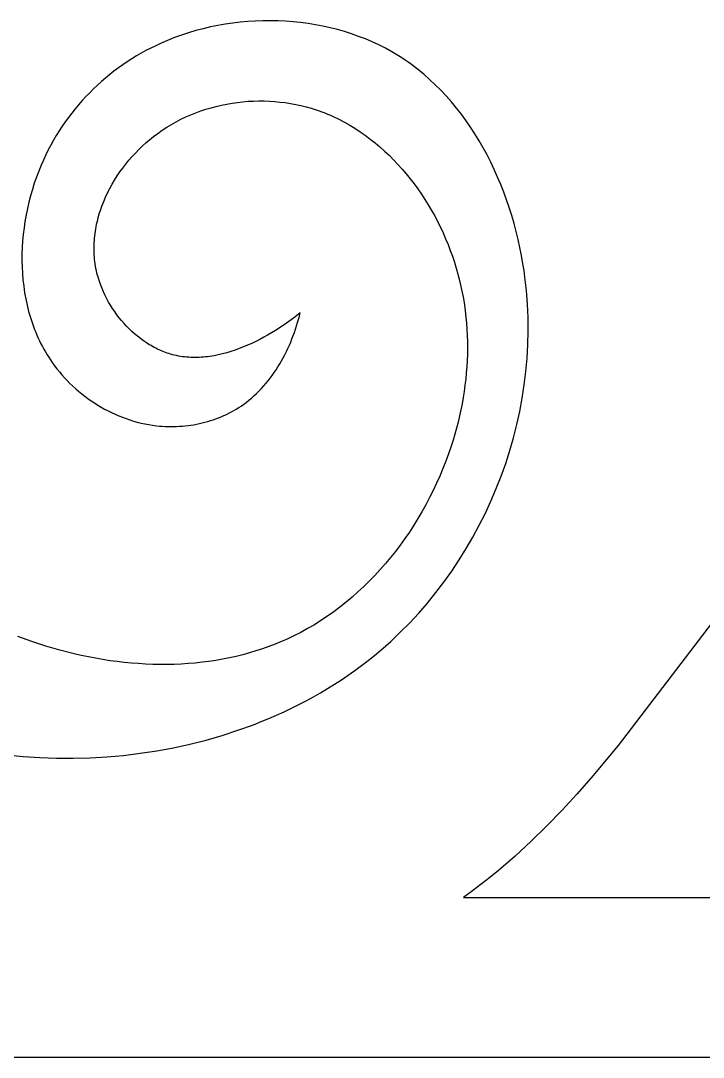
# Model space of a CAD drawing. Header units: millimetres. Extents: x 215 to 1844, y 1465 to 2065.
# Drawn here: x 644.9 to 745.7, y 1464.8 to 1617.7 of the extents above; entities that cross this region are included whole.
import ezdxf

# ---------------------------------------------------------------- set-up
doc = ezdxf.new("R2010")
doc.units = ezdxf.units.MM
doc.layers.add('Layer 01', color=12, linetype='Continuous', true_color=0xde0000)

msp = doc.modelspace()

# ---------------------------------------------------------------- linework, layer by layer
at = {"layer": 'Layer 01'}
for p, q in [((674.01, 1617.03), (672.92, 1616.81)), ((675.11, 1617.22), (674.01, 1617.03)), ((676.22, 1617.38), (675.11, 1617.22)), ((677.33, 1617.52), (676.22, 1617.38)), ((678.44, 1617.62), (677.33, 1617.52)), ((679.56, 1617.69), (678.44, 1617.62)), ((680.68, 1617.73), (679.56, 1617.69)), ((681.8, 1617.73), (680.68, 1617.73)), ((682.91, 1617.71), (681.8, 1617.73)), ((684.03, 1617.66), (682.91, 1617.71)), ((685.14, 1617.58), (684.03, 1617.66)), ((686.25, 1617.46), (685.14, 1617.58)), ((687.35, 1617.32), (686.25, 1617.46)), ((688.44, 1617.14), (687.35, 1617.32)), ((689.53, 1616.93), (688.44, 1617.14)), ((668.65, 1615.61), (667.61, 1615.24)), ((669.7, 1615.96), (668.65, 1615.61)), ((670.76, 1616.27), (669.7, 1615.96)), ((671.84, 1616.55), (670.76, 1616.27)), ((672.92, 1616.81), (671.84, 1616.55)), ((690.61, 1616.69), (689.53, 1616.93)), ((691.67, 1616.43), (690.61, 1616.69)), ((692.73, 1616.13), (691.67, 1616.43)), ((693.77, 1615.79), (692.73, 1616.13)), ((694.8, 1615.43), (693.77, 1615.79)), ((695.81, 1615.04), (694.8, 1615.43)), ((664.85, 1614.05), (664.12, 1613.7)), ((665.58, 1614.39), (664.85, 1614.05)), ((666.59, 1614.83), (665.58, 1614.39)), ((667.61, 1615.24), (666.59, 1614.83)), ((696.81, 1614.61), (695.81, 1615.04)), ((697.79, 1614.16), (696.81, 1614.61)), ((698.75, 1613.67), (697.79, 1614.16)), ((662.01, 1612.53), (661.33, 1612.11)), ((662.7, 1612.94), (662.01, 1612.53)), ((663.41, 1613.32), (662.7, 1612.94)), ((664.12, 1613.7), (663.41, 1613.32)), ((699.69, 1613.15), (698.75, 1613.67)), ((700.19, 1612.86), (699.69, 1613.15)), ((700.69, 1612.56), (700.19, 1612.86)), ((701.17, 1612.25), (700.69, 1612.56)), ((659.99, 1611.23), (659.34, 1610.76)), ((660.65, 1611.68), (659.99, 1611.23)), ((661.33, 1612.11), (660.65, 1611.68)), ((701.65, 1611.93), (701.17, 1612.25)), ((702.13, 1611.6), (701.65, 1611.93)), ((702.59, 1611.26), (702.13, 1611.6)), ((703.06, 1610.92), (702.59, 1611.26)), ((703.51, 1610.57), (703.06, 1610.92)), ((658.07, 1609.79), (657.45, 1609.28)), ((658.7, 1610.28), (658.07, 1609.79)), ((659.34, 1610.76), (658.7, 1610.28)), ((704.41, 1609.84), (703.51, 1610.57)), ((705.27, 1609.08), (704.41, 1609.84)), ((656.25, 1608.22), (655.67, 1607.67)), ((656.85, 1608.76), (656.25, 1608.22)), ((657.45, 1609.28), (656.85, 1608.76)), ((706.12, 1608.29), (705.27, 1609.08)), ((706.94, 1607.47), (706.12, 1608.29)), ((654.55, 1606.53), (654.01, 1605.94)), ((655.11, 1607.11), (654.55, 1606.53)), ((655.67, 1607.67), (655.11, 1607.11)), ((707.73, 1606.63), (706.94, 1607.47)), ((708.5, 1605.75), (707.73, 1606.63)), ((652.97, 1604.73), (652.47, 1604.1)), ((653.48, 1605.34), (652.97, 1604.73)), ((654.01, 1605.94), (653.48, 1605.34)), ((672.27, 1604.67), (673.03, 1604.9)), ((673.03, 1604.9), (673.79, 1605.1)), ((673.79, 1605.1), (674.57, 1605.28)), ((674.57, 1605.28), (675.34, 1605.44)), ((675.34, 1605.44), (676.12, 1605.58)), ((676.12, 1605.58), (676.91, 1605.69)), ((676.91, 1605.69), (677.69, 1605.77)), ((677.69, 1605.77), (678.48, 1605.84)), ((678.48, 1605.84), (679.27, 1605.88)), ((679.27, 1605.88), (680.06, 1605.9)), ((680.06, 1605.9), (680.85, 1605.89)), ((680.85, 1605.89), (681.63, 1605.87)), ((681.63, 1605.87), (682.42, 1605.82)), ((682.42, 1605.82), (683.2, 1605.74)), ((683.2, 1605.74), (683.98, 1605.65)), ((683.98, 1605.65), (684.75, 1605.53)), ((684.75, 1605.53), (685.52, 1605.39)), ((685.52, 1605.39), (686.28, 1605.22)), ((686.28, 1605.22), (687.04, 1605.04)), ((687.04, 1605.04), (687.78, 1604.83)), ((687.78, 1604.83), (688.52, 1604.59)), ((709.25, 1604.85), (708.5, 1605.75)), ((709.97, 1603.93), (709.25, 1604.85)), ((651.98, 1603.46), (651.51, 1602.81)), ((652.47, 1604.1), (651.98, 1603.46)), ((667.87, 1602.82), (668.58, 1603.19)), ((668.58, 1603.19), (669.3, 1603.53)), ((669.3, 1603.53), (670.03, 1603.85)), ((670.03, 1603.85), (670.76, 1604.15)), ((670.76, 1604.15), (671.51, 1604.42)), ((671.51, 1604.42), (672.27, 1604.67)), ((688.52, 1604.59), (688.96, 1604.45)), ((688.96, 1604.45), (689.39, 1604.29)), ((689.39, 1604.29), (689.81, 1604.13)), ((689.81, 1604.13), (690.23, 1603.96)), ((690.23, 1603.96), (690.65, 1603.78)), ((690.65, 1603.78), (691.07, 1603.59)), ((691.07, 1603.59), (691.89, 1603.2)), ((691.89, 1603.2), (692.7, 1602.78)), ((710.66, 1602.98), (709.97, 1603.93)), ((651.05, 1602.15), (650.61, 1601.47)), ((651.51, 1602.81), (651.05, 1602.15)), ((665.81, 1601.58), (666.49, 1602.01)), ((666.49, 1602.01), (667.17, 1602.43)), ((667.17, 1602.43), (667.87, 1602.82)), ((692.7, 1602.78), (693.49, 1602.33)), ((693.49, 1602.33), (694.27, 1601.86)), ((694.27, 1601.86), (695.04, 1601.36)), ((711.33, 1602.01), (710.66, 1602.98)), ((711.98, 1601.02), (711.33, 1602.01)), ((650.18, 1600.78), (649.77, 1600.09)), ((650.61, 1601.47), (650.18, 1600.78)), ((663.41, 1599.71), (663.95, 1600.18)), ((663.95, 1600.18), (664.51, 1600.63)), ((664.51, 1600.63), (665.15, 1601.11)), ((665.15, 1601.11), (665.81, 1601.58)), ((695.04, 1601.36), (695.79, 1600.83)), ((695.79, 1600.83), (696.52, 1600.28)), ((696.52, 1600.28), (697.25, 1599.71)), ((712.6, 1600.01), (711.98, 1601.02)), ((649, 1598.66), (648.63, 1597.93)), ((649.38, 1599.38), (649, 1598.66)), ((649.77, 1600.09), (649.38, 1599.38)), ((661.85, 1598.21), (662.36, 1598.73)), ((662.36, 1598.73), (662.88, 1599.23)), ((662.88, 1599.23), (663.41, 1599.71)), ((697.25, 1599.71), (697.95, 1599.12)), ((697.95, 1599.12), (698.64, 1598.5)), ((713.19, 1598.97), (712.6, 1600.01)), ((713.76, 1597.92), (713.19, 1598.97)), ((648.29, 1597.18), (647.96, 1596.43)), ((648.63, 1597.93), (648.29, 1597.18)), ((660.44, 1596.58), (660.89, 1597.14)), ((660.89, 1597.14), (661.36, 1597.68)), ((661.36, 1597.68), (661.85, 1598.21)), ((698.64, 1598.5), (699.31, 1597.87)), ((699.31, 1597.87), (699.97, 1597.21)), ((699.97, 1597.21), (700.61, 1596.54)), ((714.31, 1596.86), (713.76, 1597.92)), ((647.59, 1595.55), (647.25, 1594.65)), ((647.96, 1596.43), (647.59, 1595.55)), ((659.57, 1595.42), (660, 1596)), ((660, 1596), (660.44, 1596.58)), ((700.61, 1596.54), (701.23, 1595.84)), ((701.23, 1595.84), (701.84, 1595.13)), ((714.82, 1595.77), (714.31, 1596.86)), ((715.32, 1594.67), (714.82, 1595.77)), ((647.25, 1594.65), (646.94, 1593.74)), ((658.42, 1593.6), (658.79, 1594.21)), ((658.79, 1594.21), (659.17, 1594.82)), ((659.17, 1594.82), (659.57, 1595.42)), ((701.84, 1595.13), (702.43, 1594.41)), ((702.43, 1594.41), (703, 1593.66)), ((715.79, 1593.56), (715.32, 1594.67)), ((646.65, 1592.83), (646.38, 1591.9)), ((646.94, 1593.74), (646.65, 1592.83)), ((657.76, 1592.33), (658.08, 1592.97)), ((658.08, 1592.97), (658.42, 1593.6)), ((703, 1593.66), (703.55, 1592.91)), ((703.55, 1592.91), (704.08, 1592.14)), ((716.23, 1592.43), (715.79, 1593.56)), ((646.14, 1590.96), (645.92, 1590.02)), ((646.38, 1591.9), (646.14, 1590.96)), ((656.92, 1590.38), (657.18, 1591.04)), ((657.18, 1591.04), (657.45, 1591.69)), ((657.45, 1591.69), (657.76, 1592.33)), ((704.08, 1592.14), (704.6, 1591.35)), ((704.6, 1591.35), (705.09, 1590.56)), ((716.65, 1591.3), (716.23, 1592.43)), ((717.04, 1590.15), (716.65, 1591.3)), ((645.92, 1590.02), (645.72, 1589.07)), ((656.58, 1589.38), (656.69, 1589.71)), ((656.69, 1589.71), (656.92, 1590.38)), ((705.09, 1590.56), (705.57, 1589.75)), ((705.57, 1589.75), (706.03, 1588.93)), ((717.4, 1588.99), (717.04, 1590.15)), ((645.56, 1588.12), (645.42, 1587.16)), ((645.72, 1589.07), (645.56, 1588.12)), ((656.14, 1587.69), (656.21, 1588.03)), ((656.21, 1588.03), (656.3, 1588.37)), ((656.3, 1588.37), (656.38, 1588.7)), ((656.38, 1588.7), (656.48, 1589.04)), ((656.48, 1589.04), (656.58, 1589.38)), ((706.03, 1588.93), (706.46, 1588.1)), ((706.46, 1588.1), (706.88, 1587.26)), ((717.75, 1587.82), (717.4, 1588.99)), ((645.42, 1587.16), (645.3, 1586.2)), ((655.9, 1586.32), (655.95, 1586.66)), ((655.95, 1586.66), (656.01, 1587)), ((656.01, 1587), (656.07, 1587.34)), ((656.07, 1587.34), (656.14, 1587.69)), ((706.88, 1587.26), (707.28, 1586.42)), ((707.28, 1586.42), (707.65, 1585.57)), ((718.06, 1586.64), (717.75, 1587.82)), ((718.35, 1585.46), (718.06, 1586.64)), ((645.21, 1585.23), (645.15, 1584.27)), ((645.3, 1586.2), (645.21, 1585.23)), ((655.76, 1584.59), (655.78, 1584.94)), ((655.78, 1584.94), (655.8, 1585.28)), ((655.8, 1585.28), (655.83, 1585.63)), ((655.83, 1585.63), (655.86, 1585.97)), ((655.86, 1585.97), (655.9, 1586.32)), ((707.65, 1585.57), (708.01, 1584.71)), ((718.61, 1584.27), (718.35, 1585.46)), ((645.12, 1583.31), (645.11, 1582.35)), ((645.15, 1584.27), (645.12, 1583.31)), ((655.76, 1584.25), (655.76, 1584.59)), ((655.76, 1583.9), (655.76, 1584.25)), ((655.77, 1583.56), (655.76, 1583.9)), ((655.78, 1583.21), (655.77, 1583.56)), ((708.01, 1584.71), (708.34, 1583.84)), ((708.34, 1583.84), (708.66, 1582.97)), ((718.85, 1583.08), (718.61, 1584.27)), ((645.11, 1582.35), (645.13, 1581.39)), ((655.81, 1582.87), (655.78, 1583.21)), ((655.84, 1582.52), (655.81, 1582.87)), ((655.88, 1582.18), (655.84, 1582.52)), ((655.93, 1581.84), (655.88, 1582.18)), ((655.98, 1581.49), (655.93, 1581.84)), ((708.66, 1582.97), (708.95, 1582.09)), ((708.95, 1582.09), (709.22, 1581.2)), ((719.06, 1581.88), (718.85, 1583.08)), ((719.22, 1580.89), (719.06, 1581.88)), ((645.13, 1581.39), (645.18, 1580.43)), ((645.18, 1580.43), (645.26, 1579.49)), ((656.04, 1581.15), (655.98, 1581.49)), ((656.12, 1580.81), (656.04, 1581.15)), ((656.18, 1580.55), (656.12, 1580.81)), ((656.24, 1580.28), (656.18, 1580.55)), ((656.31, 1580.02), (656.24, 1580.28)), ((709.22, 1581.2), (709.47, 1580.31)), ((709.47, 1580.31), (709.7, 1579.42)), ((719.35, 1579.89), (719.22, 1580.89)), ((645.26, 1579.49), (645.37, 1578.54)), ((656.39, 1579.76), (656.31, 1580.02)), ((656.55, 1579.24), (656.39, 1579.76)), ((656.74, 1578.72), (656.55, 1579.24)), ((656.94, 1578.21), (656.74, 1578.72)), ((709.7, 1579.42), (709.91, 1578.52)), ((719.58, 1577.91), (719.35, 1579.89)), ((645.37, 1578.54), (645.51, 1577.6)), ((645.51, 1577.6), (645.67, 1576.67)), ((657.16, 1577.7), (656.94, 1578.21)), ((657.39, 1577.2), (657.16, 1577.7)), ((657.64, 1576.71), (657.39, 1577.2)), ((709.91, 1578.52), (710.1, 1577.62)), ((710.1, 1577.62), (710.26, 1576.72)), ((719.73, 1575.91), (719.58, 1577.91)), ((645.67, 1576.67), (645.87, 1575.75)), ((645.87, 1575.75), (646.1, 1574.84)), ((657.91, 1576.22), (657.64, 1576.71)), ((658.19, 1575.74), (657.91, 1576.22)), ((658.49, 1575.27), (658.19, 1575.74)), ((710.26, 1576.72), (710.41, 1575.81)), ((710.41, 1575.81), (710.53, 1574.91)), ((719.82, 1573.92), (719.73, 1575.91)), ((646.1, 1574.84), (646.23, 1574.39)), ((646.23, 1574.39), (646.36, 1573.95)), ((658.8, 1574.8), (658.49, 1575.27)), ((659.13, 1574.35), (658.8, 1574.8)), ((659.47, 1573.91), (659.13, 1574.35)), ((686.19, 1574.63), (685.2, 1573.86)), ((685.94, 1573.66), (686.07, 1574.15)), ((686.07, 1574.15), (686.19, 1574.63)), ((710.53, 1574.91), (710.64, 1574)), ((646.36, 1573.95), (646.5, 1573.5)), ((646.5, 1573.5), (646.65, 1573.06)), ((646.65, 1573.06), (646.81, 1572.62)), ((646.81, 1572.62), (646.97, 1572.19)), ((659.82, 1573.48), (659.47, 1573.91)), ((660.18, 1573.06), (659.82, 1573.48)), ((660.56, 1572.65), (660.18, 1573.06)), ((660.95, 1572.26), (660.56, 1572.65)), ((684.16, 1573.11), (683.07, 1572.38)), ((685.2, 1573.86), (684.16, 1573.11)), ((685.5, 1572.22), (685.65, 1572.7)), ((685.65, 1572.7), (685.8, 1573.18)), ((685.8, 1573.18), (685.94, 1573.66)), ((710.64, 1574), (710.72, 1573.09)), ((710.72, 1573.09), (710.79, 1572.17)), ((719.84, 1571.92), (719.82, 1573.92)), ((646.97, 1572.19), (647.14, 1571.75)), ((647.14, 1571.75), (647.33, 1571.33)), ((647.33, 1571.33), (647.51, 1570.9)), ((661.34, 1571.88), (660.95, 1572.26)), ((661.75, 1571.51), (661.34, 1571.88)), ((662.17, 1571.16), (661.75, 1571.51)), ((662.6, 1570.82), (662.17, 1571.16)), ((681.38, 1571.34), (680.8, 1571.02)), ((681.95, 1571.68), (681.38, 1571.34)), ((682.52, 1572.02), (681.95, 1571.68)), ((683.07, 1572.38), (682.52, 1572.02)), ((684.97, 1570.78), (685.16, 1571.26)), ((685.16, 1571.26), (685.33, 1571.73)), ((685.33, 1571.73), (685.5, 1572.22)), ((710.79, 1572.17), (710.83, 1571.26)), ((710.83, 1571.26), (710.86, 1570.35)), ((719.79, 1569.93), (719.84, 1571.92)), ((647.51, 1570.9), (647.71, 1570.48)), ((647.71, 1570.48), (647.92, 1570.07)), ((647.92, 1570.07), (648.13, 1569.66)), ((648.13, 1569.66), (648.35, 1569.25)), ((663.04, 1570.5), (662.6, 1570.82)), ((663.49, 1570.2), (663.04, 1570.5)), ((663.71, 1570.05), (663.49, 1570.2)), ((663.94, 1569.91), (663.71, 1570.05)), ((664.17, 1569.78), (663.94, 1569.91)), ((664.4, 1569.65), (664.17, 1569.78)), ((664.64, 1569.52), (664.4, 1569.65)), ((677.81, 1569.59), (677.19, 1569.35)), ((678.42, 1569.85), (677.81, 1569.59)), ((679.02, 1570.12), (678.42, 1569.85)), ((679.62, 1570.41), (679.02, 1570.12)), ((680.21, 1570.71), (679.62, 1570.41)), ((680.8, 1571.02), (680.21, 1570.71)), ((684.36, 1569.37), (684.58, 1569.83)), ((684.58, 1569.83), (684.78, 1570.31)), ((684.78, 1570.31), (684.97, 1570.78)), ((710.86, 1570.35), (710.86, 1569.43)), ((719.67, 1567.94), (719.79, 1569.93)), ((648.35, 1569.25), (648.58, 1568.85)), ((648.58, 1568.85), (648.82, 1568.45)), ((648.82, 1568.45), (649.07, 1568.06)), ((649.07, 1568.06), (649.32, 1567.67)), ((664.87, 1569.4), (664.64, 1569.52)), ((665.11, 1569.28), (664.87, 1569.4)), ((665.35, 1569.17), (665.11, 1569.28)), ((665.59, 1569.06), (665.35, 1569.17)), ((665.83, 1568.96), (665.59, 1569.06)), ((666.07, 1568.86), (665.83, 1568.96)), ((666.32, 1568.77), (666.07, 1568.86)), ((666.56, 1568.68), (666.32, 1568.77)), ((666.81, 1568.6), (666.56, 1568.68)), ((667.06, 1568.52), (666.81, 1568.6)), ((667.31, 1568.45), (667.06, 1568.52)), ((667.61, 1568.38), (667.31, 1568.45)), ((667.91, 1568.31), (667.61, 1568.38)), ((668.21, 1568.25), (667.91, 1568.31)), ((668.51, 1568.2), (668.21, 1568.25)), ((668.81, 1568.15), (668.51, 1568.2)), ((669.12, 1568.11), (668.81, 1568.15)), ((669.42, 1568.08), (669.12, 1568.11)), ((669.73, 1568.06), (669.42, 1568.08)), ((670.04, 1568.04), (669.73, 1568.06)), ((670.35, 1568.03), (670.04, 1568.04)), ((670.66, 1568.03), (670.35, 1568.03)), ((670.97, 1568.03), (670.66, 1568.03)), ((671.28, 1568.04), (670.97, 1568.03)), ((671.59, 1568.06), (671.28, 1568.04)), ((671.9, 1568.08), (671.59, 1568.06)), ((672.21, 1568.11), (671.9, 1568.08)), ((672.52, 1568.15), (672.21, 1568.11)), ((672.84, 1568.19), (672.52, 1568.15)), ((673.15, 1568.24), (672.84, 1568.19)), ((673.46, 1568.29), (673.15, 1568.24)), ((674.09, 1568.42), (673.46, 1568.29)), ((674.71, 1568.56), (674.09, 1568.42)), ((675.33, 1568.73), (674.71, 1568.56)), ((675.96, 1568.92), (675.33, 1568.73)), ((676.58, 1569.12), (675.96, 1568.92)), ((677.19, 1569.35), (676.58, 1569.12)), ((683.67, 1567.99), (683.91, 1568.45)), ((683.91, 1568.45), (684.14, 1568.9)), ((684.14, 1568.9), (684.36, 1569.37)), ((710.85, 1568.52), (710.82, 1567.6)), ((710.86, 1569.43), (710.85, 1568.52)), ((649.32, 1567.67), (649.59, 1567.29)), ((649.59, 1567.29), (649.92, 1566.82)), ((649.92, 1566.82), (650.27, 1566.37)), ((682.63, 1566.23), (682.9, 1566.66)), ((682.9, 1566.66), (683.17, 1567.1)), ((683.17, 1567.1), (683.42, 1567.54)), ((683.42, 1567.54), (683.67, 1567.99)), ((710.77, 1566.68), (710.7, 1565.77)), ((710.82, 1567.6), (710.77, 1566.68)), ((719.49, 1565.96), (719.67, 1567.94)), ((650.27, 1566.37), (650.64, 1565.92)), ((650.64, 1565.92), (651.01, 1565.48)), ((651.01, 1565.48), (651.39, 1565.05)), ((651.39, 1565.05), (651.79, 1564.63)), ((681.43, 1564.58), (681.74, 1564.98)), ((681.74, 1564.98), (682.05, 1565.39)), ((682.05, 1565.39), (682.34, 1565.81)), ((682.34, 1565.81), (682.63, 1566.23)), ((710.7, 1565.77), (710.61, 1564.85)), ((719.25, 1563.99), (719.49, 1565.96)), ((651.79, 1564.63), (652.2, 1564.22)), ((652.2, 1564.22), (652.62, 1563.82)), ((652.62, 1563.82), (653.05, 1563.43)), ((653.05, 1563.43), (653.48, 1563.05)), ((680.09, 1563.07), (680.44, 1563.43)), ((680.44, 1563.43), (680.78, 1563.81)), ((680.78, 1563.81), (681.11, 1564.19)), ((681.11, 1564.19), (681.43, 1564.58)), ((710.5, 1563.94), (710.38, 1563.03)), ((710.61, 1564.85), (710.5, 1563.94)), ((718.95, 1562.02), (719.25, 1563.99)), ((653.48, 1563.05), (653.93, 1562.68)), ((653.93, 1562.68), (654.39, 1562.32)), ((654.39, 1562.32), (654.86, 1561.98)), ((654.86, 1561.98), (655.33, 1561.64)), ((678.6, 1561.72), (678.99, 1562.04)), ((678.99, 1562.04), (679.36, 1562.37)), ((679.36, 1562.37), (679.73, 1562.71)), ((679.73, 1562.71), (680.09, 1563.07)), ((710.24, 1562.12), (710.07, 1561.21)), ((710.38, 1563.03), (710.24, 1562.12)), ((718.58, 1560.07), (718.95, 1562.02)), ((655.33, 1561.64), (655.81, 1561.32)), ((655.81, 1561.32), (656.31, 1561.01)), ((656.31, 1561.01), (656.8, 1560.71)), ((656.8, 1560.71), (657.31, 1560.43)), ((657.31, 1560.43), (657.82, 1560.16)), ((676.39, 1560.22), (676.75, 1560.43)), ((676.75, 1560.43), (677.11, 1560.64)), ((677.11, 1560.64), (677.46, 1560.87)), ((677.46, 1560.87), (677.8, 1561.11)), ((677.8, 1561.11), (678.2, 1561.41)), ((678.2, 1561.41), (678.6, 1561.72)), ((710.07, 1561.21), (709.9, 1560.31)), ((657.82, 1560.16), (658.34, 1559.9)), ((658.34, 1559.9), (658.87, 1559.65)), ((658.87, 1559.65), (659.4, 1559.42)), ((659.4, 1559.42), (659.94, 1559.21)), ((659.94, 1559.21), (660.48, 1559.01)), ((660.48, 1559.01), (661.03, 1558.82)), ((661.03, 1558.82), (661.58, 1558.65)), ((672.94, 1558.72), (673.34, 1558.85)), ((673.34, 1558.85), (673.73, 1558.99)), ((673.73, 1558.99), (674.13, 1559.14)), ((674.13, 1559.14), (674.52, 1559.3)), ((674.52, 1559.3), (674.9, 1559.46)), ((674.9, 1559.46), (675.28, 1559.64)), ((675.28, 1559.64), (675.66, 1559.82)), ((675.66, 1559.82), (676.03, 1560.01)), ((676.03, 1560.01), (676.39, 1560.22)), ((709.7, 1559.4), (709.49, 1558.5)), ((709.9, 1560.31), (709.7, 1559.4)), ((718.15, 1558.13), (718.58, 1560.07)), ((661.58, 1558.65), (662.14, 1558.5)), ((662.14, 1558.5), (662.7, 1558.36)), ((662.7, 1558.36), (663.26, 1558.23)), ((663.26, 1558.23), (663.83, 1558.13)), ((663.83, 1558.13), (664.4, 1558.04)), ((664.4, 1558.04), (664.98, 1557.96)), ((664.98, 1557.96), (665.4, 1557.92)), ((665.4, 1557.92), (665.82, 1557.89)), ((665.82, 1557.89), (666.24, 1557.86)), ((666.24, 1557.86), (666.67, 1557.85)), ((666.67, 1557.85), (667.09, 1557.84)), ((667.09, 1557.84), (667.52, 1557.84)), ((667.52, 1557.84), (667.94, 1557.86)), ((667.94, 1557.86), (668.37, 1557.88)), ((668.37, 1557.88), (668.79, 1557.91)), ((668.79, 1557.91), (669.21, 1557.95)), ((669.21, 1557.95), (669.63, 1558)), ((669.63, 1558), (670.05, 1558.06)), ((670.05, 1558.06), (670.47, 1558.12)), ((670.47, 1558.12), (670.89, 1558.2)), ((670.89, 1558.2), (671.3, 1558.29)), ((671.3, 1558.29), (671.72, 1558.38)), ((671.72, 1558.38), (672.13, 1558.49)), ((672.13, 1558.49), (672.53, 1558.6)), ((672.53, 1558.6), (672.94, 1558.72)), ((709.25, 1557.6), (709.01, 1556.71)), ((709.49, 1558.5), (709.25, 1557.6)), ((717.66, 1556.2), (718.15, 1558.13)), ((708.74, 1555.82), (708.46, 1554.93)), ((709.01, 1556.71), (708.74, 1555.82)), ((717.11, 1554.29), (717.66, 1556.2)), ((708.46, 1554.93), (708.08, 1553.82)), ((716.51, 1552.4), (717.11, 1554.29)), ((707.68, 1552.72), (707.25, 1551.63)), ((708.08, 1553.82), (707.68, 1552.72)), ((707.25, 1551.63), (706.79, 1550.54)), ((715.84, 1550.53), (716.51, 1552.4)), ((706.79, 1550.54), (706.31, 1549.47)), ((715.12, 1548.68), (715.84, 1550.53)), ((705.81, 1548.4), (705.28, 1547.35)), ((706.31, 1549.47), (705.81, 1548.4)), ((714.34, 1546.85), (715.12, 1548.68)), ((705.28, 1547.35), (704.73, 1546.31)), ((713.51, 1545.05), (714.34, 1546.85)), ((704.15, 1545.28), (703.55, 1544.27)), ((704.73, 1546.31), (704.15, 1545.28)), ((712.62, 1543.28), (713.51, 1545.05)), ((703.55, 1544.27), (702.93, 1543.27)), ((702.29, 1542.28), (701.62, 1541.31)), ((702.93, 1543.27), (702.29, 1542.28)), ((711.68, 1541.54), (712.62, 1543.28)), ((701.62, 1541.31), (700.94, 1540.36)), ((710.69, 1539.83), (711.68, 1541.54)), ((700.23, 1539.42), (699.5, 1538.51)), ((700.94, 1540.36), (700.23, 1539.42)), ((709.64, 1538.15), (710.69, 1539.83)), ((698.75, 1537.61), (697.98, 1536.73)), ((699.5, 1538.51), (698.75, 1537.61)), ((708.55, 1536.51), (709.64, 1538.15)), ((697.19, 1535.87), (696.38, 1535.04)), ((697.98, 1536.73), (697.19, 1535.87)), ((707.4, 1534.9), (708.55, 1536.51)), ((696.38, 1535.04), (695.55, 1534.22)), ((706.21, 1533.33), (707.4, 1534.9)), ((694.7, 1533.43), (693.83, 1532.67)), ((695.55, 1534.22), (694.7, 1533.43)), ((704.97, 1531.8), (706.21, 1533.33)), ((692.95, 1531.92), (692.05, 1531.2)), ((693.83, 1532.67), (692.95, 1531.92)), ((703.68, 1530.32), (704.97, 1531.8)), ((690.19, 1529.85), (689.24, 1529.21)), ((691.13, 1530.51), (690.19, 1529.85)), ((692.05, 1531.2), (691.13, 1530.51)), ((702.34, 1528.87), (703.68, 1530.32)), ((748.25, 1530.59), (733.09, 1510.79)), ((688.27, 1528.6), (687.28, 1528.02)), ((689.24, 1529.21), (688.27, 1528.6)), ((700.96, 1527.48), (702.34, 1528.87)), ((646.57, 1526.12), (644.53, 1526.87)), ((685.26, 1526.95), (684.35, 1526.52)), ((686.28, 1527.47), (685.26, 1526.95)), ((687.28, 1528.02), (686.28, 1527.47)), ((699.54, 1526.13), (700.96, 1527.48)), ((648.64, 1525.44), (646.57, 1526.12)), ((650.72, 1524.83), (648.64, 1525.44)), ((681.56, 1525.37), (680.61, 1525.03)), ((682.5, 1525.73), (681.56, 1525.37)), ((683.43, 1526.11), (682.5, 1525.73)), ((684.35, 1526.52), (683.43, 1526.11)), ((698.07, 1524.83), (699.54, 1526.13)), ((652.82, 1524.3), (650.72, 1524.83)), ((653.87, 1524.06), (652.82, 1524.3)), ((654.92, 1523.84), (653.87, 1524.06)), ((655.98, 1523.64), (654.92, 1523.84)), ((657.04, 1523.46), (655.98, 1523.64)), ((675.73, 1523.71), (674.73, 1523.51)), ((676.72, 1523.93), (675.73, 1523.71)), ((677.71, 1524.17), (676.72, 1523.93)), ((678.68, 1524.43), (677.71, 1524.17)), ((679.65, 1524.72), (678.68, 1524.43)), ((680.61, 1525.03), (679.65, 1524.72)), ((696.2, 1523.3), (697.14, 1524.05)), ((697.14, 1524.05), (698.07, 1524.83)), ((658.09, 1523.29), (657.04, 1523.46)), ((659.15, 1523.15), (658.09, 1523.29)), ((660.21, 1523.03), (659.15, 1523.15)), ((661.26, 1522.93), (660.21, 1523.03)), ((662.32, 1522.85), (661.26, 1522.93)), ((663.37, 1522.79), (662.32, 1522.85)), ((664.42, 1522.75), (663.37, 1522.79)), ((665.47, 1522.73), (664.42, 1522.75)), ((666.52, 1522.73), (665.47, 1522.73)), ((667.56, 1522.75), (666.52, 1522.73)), ((668.6, 1522.79), (667.56, 1522.75)), ((669.63, 1522.86), (668.6, 1522.79)), ((670.66, 1522.94), (669.63, 1522.86)), ((671.69, 1523.05), (670.66, 1522.94)), ((672.71, 1523.18), (671.69, 1523.05)), ((673.72, 1523.33), (672.71, 1523.18)), ((674.73, 1523.51), (673.72, 1523.33)), ((694.27, 1521.84), (695.24, 1522.56)), ((695.24, 1522.56), (696.2, 1523.3)), ((692.28, 1520.47), (693.28, 1521.15)), ((693.28, 1521.15), (694.27, 1521.84)), ((689.19, 1518.55), (690.23, 1519.17)), ((690.23, 1519.17), (691.26, 1519.81)), ((691.26, 1519.81), (692.28, 1520.47)), ((687.07, 1517.37), (688.13, 1517.95)), ((688.13, 1517.95), (689.19, 1518.55)), ((683.8, 1515.74), (684.9, 1516.26)), ((684.9, 1516.26), (685.99, 1516.81)), ((685.99, 1516.81), (687.07, 1517.37)), ((680.43, 1514.29), (681.56, 1514.75)), ((681.56, 1514.75), (682.69, 1515.24)), ((682.69, 1515.24), (683.8, 1515.74)), ((674.65, 1512.25), (676.99, 1513.01)), ((676.99, 1513.01), (679.29, 1513.84)), ((679.29, 1513.84), (680.43, 1514.29)), ((669.88, 1510.97), (672.28, 1511.57)), ((672.28, 1511.57), (674.65, 1512.25)), ((662.58, 1509.62), (665.03, 1509.99)), ((665.03, 1509.99), (667.47, 1510.44)), ((667.47, 1510.44), (669.88, 1510.97)), ((733.09, 1510.79), (729.11, 1506)), ((642.81, 1509.41), (645.27, 1509.17)), ((645.27, 1509.17), (647.73, 1509)), ((647.73, 1509), (650.21, 1508.91)), ((650.21, 1508.91), (652.69, 1508.9)), ((652.69, 1508.9), (655.17, 1508.97)), ((655.17, 1508.97), (657.65, 1509.11)), ((657.65, 1509.11), (660.12, 1509.32)), ((660.12, 1509.32), (662.58, 1509.62)), ((729.11, 1506), (727, 1503.6)), ((727, 1503.6), (724.83, 1501.23)), ((724.83, 1501.23), (722.59, 1498.92)), ((722.59, 1498.92), (720.29, 1496.66)), ((720.29, 1496.66), (717.91, 1494.46)), ((717.91, 1494.46), (715.45, 1492.34)), ((715.45, 1492.34), (714.19, 1491.31)), ((712.91, 1490.3), (711.6, 1489.31)), ((714.19, 1491.31), (712.91, 1490.3)), ((711.6, 1489.31), (710.28, 1488.35)), ((710.28, 1488.35), (782.05, 1488.35)), ((215.34, 1464.76), (1844.41, 1464.76))]:
    msp.add_line(p, q, dxfattribs=at)

doc.saveas('drawing.dxf')
